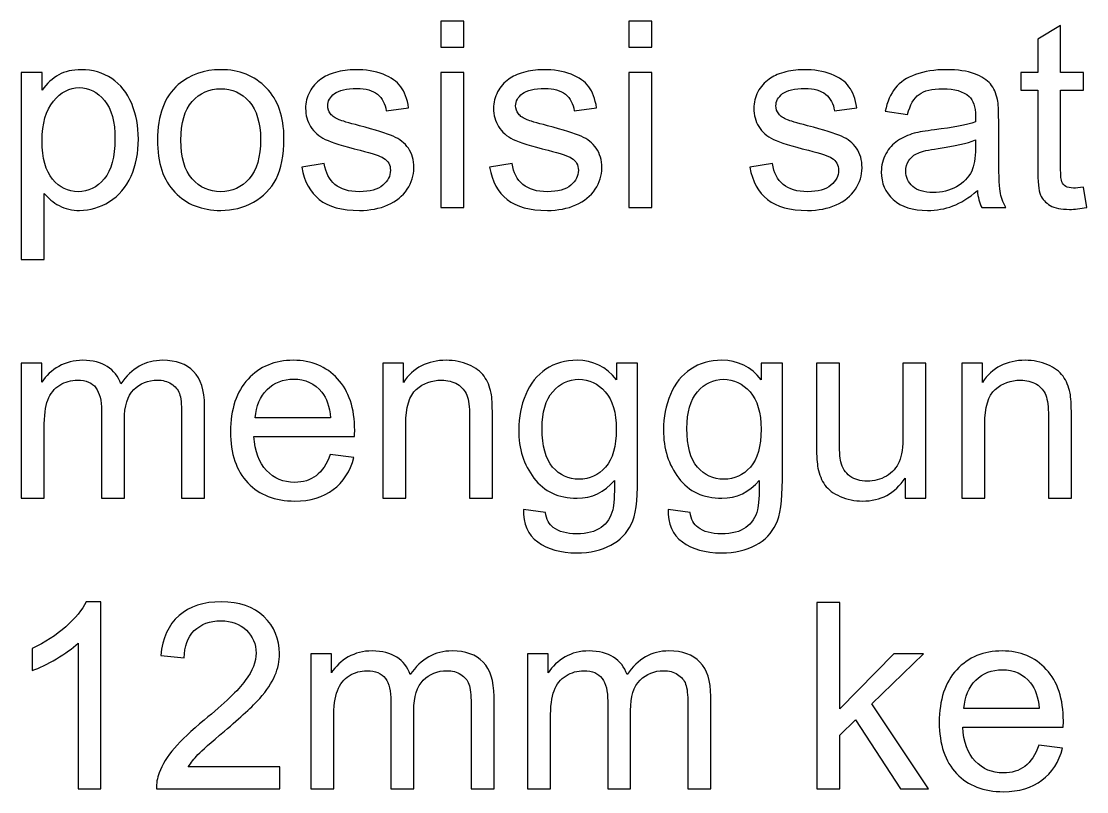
# Model space of a CAD drawing. Header units: centimetres. Extents: x -136.4 to -51.8, y -35.2 to 27.5.
# Drawn here: x -97.2 to -90.27, y 15.78 to 20.79 of the extents above; entities that cross this region are included whole.
import ezdxf

# ---------------------------------------------------------------- set-up
doc = ezdxf.new("R2010")
doc.units = ezdxf.units.CM
doc.header["$MEASUREMENT"] = 0
doc.layers.add('Layer 1', color=7, linetype='Continuous')

msp = doc.modelspace()

# ---------------------------------------------------------------- linework, layer by layer
at = {"layer": 'Layer 1', "color": 250}
for points, knots in [([(-94.47399, 20.62554), (-94.47399, 20.62554), (-94.47399, 20.79487), (-94.47399, 20.79487), (-94.47399, 20.79487), (-94.32498, 20.79487), (-94.32498, 20.79487), (-94.32498, 20.79487), (-94.32498, 20.62554), (-94.32498, 20.62554), (-94.32498, 20.62554), (-94.47399, 20.62554), (-94.47399, 20.62554)], [0, 0, 0, 0, 0.25, 0.25, 0.25, 0.5, 0.5, 0.5, 0.75, 0.75, 0.75, 1, 1, 1, 1]), ([(-93.25112, 20.62554), (-93.25112, 20.62554), (-93.25112, 20.79487), (-93.25112, 20.79487), (-93.25112, 20.79487), (-93.10211, 20.79487), (-93.10211, 20.79487), (-93.10211, 20.79487), (-93.10211, 20.62554), (-93.10211, 20.62554), (-93.10211, 20.62554), (-93.25112, 20.62554), (-93.25112, 20.62554)], [0, 0, 0, 0, 0.25, 0.25, 0.25, 0.5, 0.5, 0.5, 0.75, 0.75, 0.75, 1, 1, 1, 1]), ([(-90.29259, 19.71538), (-90.29259, 19.71538), (-90.27227, 19.58386), (-90.27227, 19.58386), (-90.31404, 19.57511), (-90.35158, 19.5706), (-90.38432, 19.5706), (-90.43822, 19.5706), (-90.47999, 19.57906), (-90.5099, 19.59628), (-90.53954, 19.61349), (-90.56042, 19.63579), (-90.57256, 19.66373), (-90.58469, 19.69167), (-90.59062, 19.75037), (-90.59062, 19.83984), (-90.59062, 19.83984), (-90.59062, 20.34614), (-90.59062, 20.34614), (-90.59062, 20.34614), (-90.70069, 20.34614), (-90.70069, 20.34614), (-90.70069, 20.34614), (-90.70069, 20.46129), (-90.70069, 20.46129), (-90.70069, 20.46129), (-90.59062, 20.46129), (-90.59062, 20.46129), (-90.59062, 20.46129), (-90.59062, 20.6786), (-90.59062, 20.6786), (-90.59062, 20.6786), (-90.44161, 20.76806), (-90.44161, 20.76806), (-90.44161, 20.76806), (-90.44161, 20.46129), (-90.44161, 20.46129), (-90.44161, 20.46129), (-90.29259, 20.46129), (-90.29259, 20.46129), (-90.29259, 20.46129), (-90.29259, 20.34614), (-90.29259, 20.34614), (-90.29259, 20.34614), (-90.44161, 20.34614), (-90.44161, 20.34614), (-90.44161, 20.34614), (-90.44161, 19.83137), (-90.44161, 19.83137), (-90.44161, 19.78875), (-90.43907, 19.76138), (-90.43371, 19.74924), (-90.42863, 19.73711), (-90.42016, 19.72751), (-90.40831, 19.72017), (-90.39645, 19.71312), (-90.37952, 19.70945), (-90.35751, 19.70945), (-90.34114, 19.70945), (-90.31941, 19.71143), (-90.29259, 19.71538)], [0, 0, 0, 0, 0.05, 0.05, 0.05, 0.1, 0.1, 0.1, 0.15, 0.15, 0.15, 0.2, 0.2, 0.2, 0.25, 0.25, 0.25, 0.3, 0.3, 0.3, 0.35, 0.35, 0.35, 0.4, 0.4, 0.4, 0.45, 0.45, 0.45, 0.5, 0.5, 0.5, 0.55, 0.55, 0.55, 0.6, 0.6, 0.6, 0.65, 0.65, 0.65, 0.7, 0.7, 0.7, 0.75, 0.75, 0.75, 0.8, 0.8, 0.8, 0.85, 0.85, 0.85, 0.9, 0.9, 0.9, 0.95, 0.95, 0.95, 1, 1, 1, 1]), ([(-97.2042, 19.24548), (-97.2042, 19.24548), (-97.2042, 20.46129), (-97.2042, 20.46129), (-97.2042, 20.46129), (-97.06873, 20.46129), (-97.06873, 20.46129), (-97.06873, 20.46129), (-97.06873, 20.34586), (-97.06873, 20.34586), (-97.03684, 20.39045), (-97.00072, 20.42404), (-96.96036, 20.44633), (-96.92029, 20.46863), (-96.87146, 20.47991), (-96.81417, 20.47991), (-96.7391, 20.47991), (-96.67306, 20.46072), (-96.61577, 20.42206), (-96.55848, 20.38368), (-96.5153, 20.32921), (-96.48595, 20.25922), (-96.45688, 20.18894), (-96.4422, 20.11218), (-96.4422, 20.02836), (-96.4422, 19.9389), (-96.45829, 19.85818), (-96.49046, 19.78621), (-96.52263, 19.71453), (-96.56948, 19.6595), (-96.63101, 19.62111), (-96.69225, 19.58301), (-96.75688, 19.56382), (-96.82461, 19.56382), (-96.87428, 19.56382), (-96.91887, 19.57427), (-96.9581, 19.59515), (-96.99761, 19.61603), (-97.02979, 19.64228), (-97.05519, 19.67417), (-97.05519, 19.67417), (-97.05519, 19.24548), (-97.05519, 19.24548), (-97.05519, 19.24548), (-97.2042, 19.24548), (-97.2042, 19.24548)], [0, 0, 0, 0, 0.0666667, 0.0666667, 0.0666667, 0.1333333, 0.1333333, 0.1333333, 0.2, 0.2, 0.2, 0.2666667, 0.2666667, 0.2666667, 0.3333333, 0.3333333, 0.3333333, 0.4, 0.4, 0.4, 0.4666667, 0.4666667, 0.4666667, 0.5333333, 0.5333333, 0.5333333, 0.6, 0.6, 0.6, 0.6666667, 0.6666667, 0.6666667, 0.7333333, 0.7333333, 0.7333333, 0.8, 0.8, 0.8, 0.8666667, 0.8666667, 0.8666667, 0.9333333, 0.9333333, 0.9333333, 1, 1, 1, 1]), ([(-96.31831, 20.02187), (-96.31831, 20.18415), (-96.27315, 20.30437), (-96.18256, 20.38255), (-96.10721, 20.44746), (-96.01492, 20.47991), (-95.90627, 20.47991), (-95.78576, 20.47991), (-95.68698, 20.4404), (-95.61022, 20.36138), (-95.53373, 20.28264), (-95.49535, 20.17342), (-95.49535, 20.03429), (-95.49535, 19.9214), (-95.51229, 19.83278), (-95.54615, 19.76815), (-95.58002, 19.70352), (-95.62941, 19.65329), (-95.69432, 19.61745), (-95.75895, 19.5816), (-95.82978, 19.56382), (-95.90627, 19.56382), (-96.02932, 19.56382), (-96.12866, 19.60305), (-96.20457, 19.68179), (-96.28049, 19.76053), (-96.31831, 19.87398), (-96.31831, 20.02187)], [0, 0, 0, 0, 0.1111111, 0.1111111, 0.1111111, 0.2222222, 0.2222222, 0.2222222, 0.3333333, 0.3333333, 0.3333333, 0.4444444, 0.4444444, 0.4444444, 0.5555556, 0.5555556, 0.5555556, 0.6666667, 0.6666667, 0.6666667, 0.7777778, 0.7777778, 0.7777778, 0.8888889, 0.8888889, 0.8888889, 1, 1, 1, 1]), ([(-95.37993, 19.84492), (-95.37993, 19.84492), (-95.23261, 19.86862), (-95.23261, 19.86862), (-95.22442, 19.80964), (-95.20128, 19.76448), (-95.16346, 19.73287), (-95.12565, 19.70155), (-95.07259, 19.68574), (-95.00485, 19.68574), (-94.93627, 19.68574), (-94.88547, 19.69957), (-94.85217, 19.72751), (-94.81915, 19.75517), (-94.8025, 19.78791), (-94.8025, 19.82544), (-94.8025, 19.85903), (-94.81746, 19.88556), (-94.84709, 19.90475), (-94.86798, 19.91801), (-94.91878, 19.93466), (-94.99949, 19.95526), (-95.10843, 19.98264), (-95.18378, 20.00635), (-95.22612, 20.02638), (-95.26817, 20.0467), (-95.30006, 20.07436), (-95.32179, 20.10992), (-95.34352, 20.1452), (-95.35453, 20.18443), (-95.35453, 20.22733), (-95.35453, 20.26656), (-95.3455, 20.30268), (-95.32772, 20.33598), (-95.30965, 20.36928), (-95.28538, 20.39694), (-95.25462, 20.41896), (-95.23148, 20.43589), (-95.19987, 20.45028), (-95.16008, 20.46213), (-95.12, 20.47399), (-95.07739, 20.47991), (-95.03167, 20.47991), (-94.9628, 20.47991), (-94.90241, 20.47004), (-94.85048, 20.45), (-94.79827, 20.43024), (-94.75989, 20.40315), (-94.73505, 20.36928), (-94.7105, 20.33514), (-94.69328, 20.2897), (-94.68397, 20.23269), (-94.68397, 20.23269), (-94.82959, 20.21237), (-94.82959, 20.21237), (-94.83609, 20.25809), (-94.85528, 20.29393), (-94.88689, 20.31961), (-94.91849, 20.3453), (-94.96309, 20.358), (-95.02094, 20.358), (-95.08896, 20.358), (-95.13778, 20.34671), (-95.16685, 20.32413), (-95.19592, 20.30155), (-95.21059, 20.27502), (-95.21059, 20.24482), (-95.21059, 20.22563), (-95.20467, 20.20814), (-95.19253, 20.19261), (-95.1804, 20.17681), (-95.16149, 20.16354), (-95.13552, 20.1531), (-95.12057, 20.14746), (-95.0771, 20.13476), (-95.00429, 20.115), (-94.8993, 20.08706), (-94.82593, 20.06392), (-94.78416, 20.04614), (-94.74239, 20.02836), (-94.70965, 20.00211), (-94.68594, 19.96825), (-94.66195, 19.9341), (-94.6501, 19.89176), (-94.6501, 19.84097), (-94.6501, 19.79158), (-94.66449, 19.74501), (-94.69356, 19.70127), (-94.72263, 19.65752), (-94.7644, 19.62365), (-94.81887, 19.59967), (-94.87362, 19.57568), (-94.93543, 19.56382), (-95.00429, 19.56382), (-95.11831, 19.56382), (-95.20551, 19.58753), (-95.26534, 19.63466), (-95.32518, 19.68207), (-95.36328, 19.75207), (-95.37993, 19.84492)], [0, 0, 0, 0, 0.030303, 0.030303, 0.030303, 0.0606061, 0.0606061, 0.0606061, 0.0909091, 0.0909091, 0.0909091, 0.1212121, 0.1212121, 0.1212121, 0.1515152, 0.1515152, 0.1515152, 0.1818182, 0.1818182, 0.1818182, 0.2121212, 0.2121212, 0.2121212, 0.2424242, 0.2424242, 0.2424242, 0.2727273, 0.2727273, 0.2727273, 0.3030303, 0.3030303, 0.3030303, 0.3333333, 0.3333333, 0.3333333, 0.3636364, 0.3636364, 0.3636364, 0.3939394, 0.3939394, 0.3939394, 0.4242424, 0.4242424, 0.4242424, 0.4545455, 0.4545455, 0.4545455, 0.4848485, 0.4848485, 0.4848485, 0.5151515, 0.5151515, 0.5151515, 0.5454545, 0.5454545, 0.5454545, 0.5757576, 0.5757576, 0.5757576, 0.6060606, 0.6060606, 0.6060606, 0.6363636, 0.6363636, 0.6363636, 0.6666667, 0.6666667, 0.6666667, 0.6969697, 0.6969697, 0.6969697, 0.7272727, 0.7272727, 0.7272727, 0.7575758, 0.7575758, 0.7575758, 0.7878788, 0.7878788, 0.7878788, 0.8181818, 0.8181818, 0.8181818, 0.8484848, 0.8484848, 0.8484848, 0.8787879, 0.8787879, 0.8787879, 0.9090909, 0.9090909, 0.9090909, 0.9393939, 0.9393939, 0.9393939, 0.969697, 0.969697, 0.969697, 1, 1, 1, 1]), ([(-94.47399, 19.58245), (-94.47399, 19.58245), (-94.47399, 20.46129), (-94.47399, 20.46129), (-94.47399, 20.46129), (-94.32498, 20.46129), (-94.32498, 20.46129), (-94.32498, 20.46129), (-94.32498, 19.58245), (-94.32498, 19.58245), (-94.32498, 19.58245), (-94.47399, 19.58245), (-94.47399, 19.58245)], [0, 0, 0, 0, 0.25, 0.25, 0.25, 0.5, 0.5, 0.5, 0.75, 0.75, 0.75, 1, 1, 1, 1]), ([(-94.15706, 19.84492), (-94.15706, 19.84492), (-94.00974, 19.86862), (-94.00974, 19.86862), (-94.00155, 19.80964), (-93.97841, 19.76448), (-93.94059, 19.73287), (-93.90278, 19.70155), (-93.84972, 19.68574), (-93.78198, 19.68574), (-93.7134, 19.68574), (-93.6626, 19.69957), (-93.6293, 19.72751), (-93.59628, 19.75517), (-93.57963, 19.78791), (-93.57963, 19.82544), (-93.57963, 19.85903), (-93.59459, 19.88556), (-93.62422, 19.90475), (-93.64511, 19.91801), (-93.69591, 19.93466), (-93.77662, 19.95526), (-93.88556, 19.98264), (-93.96091, 20.00635), (-94.00325, 20.02638), (-94.0453, 20.0467), (-94.07719, 20.07436), (-94.09892, 20.10992), (-94.12065, 20.1452), (-94.13166, 20.18443), (-94.13166, 20.22733), (-94.13166, 20.26656), (-94.12263, 20.30268), (-94.10485, 20.33598), (-94.08678, 20.36928), (-94.06251, 20.39694), (-94.03175, 20.41896), (-94.00861, 20.43589), (-93.977, 20.45028), (-93.93721, 20.46213), (-93.89713, 20.47399), (-93.85452, 20.47991), (-93.8088, 20.47991), (-93.73993, 20.47991), (-93.67954, 20.47004), (-93.62761, 20.45), (-93.5754, 20.43024), (-93.53702, 20.40315), (-93.51218, 20.36928), (-93.48763, 20.33514), (-93.47041, 20.2897), (-93.4611, 20.23269), (-93.4611, 20.23269), (-93.60672, 20.21237), (-93.60672, 20.21237), (-93.61322, 20.25809), (-93.63241, 20.29393), (-93.66402, 20.31961), (-93.69562, 20.3453), (-93.74022, 20.358), (-93.79807, 20.358), (-93.86609, 20.358), (-93.91491, 20.34671), (-93.94398, 20.32413), (-93.97305, 20.30155), (-93.98772, 20.27502), (-93.98772, 20.24482), (-93.98772, 20.22563), (-93.9818, 20.20814), (-93.96966, 20.19261), (-93.95753, 20.17681), (-93.93862, 20.16354), (-93.91265, 20.1531), (-93.8977, 20.14746), (-93.85423, 20.13476), (-93.78142, 20.115), (-93.67643, 20.08706), (-93.60306, 20.06392), (-93.56129, 20.04614), (-93.51952, 20.02836), (-93.48678, 20.00211), (-93.46307, 19.96825), (-93.43908, 19.9341), (-93.42723, 19.89176), (-93.42723, 19.84097), (-93.42723, 19.79158), (-93.44162, 19.74501), (-93.47069, 19.70127), (-93.49976, 19.65752), (-93.54153, 19.62365), (-93.596, 19.59967), (-93.65075, 19.57568), (-93.71256, 19.56382), (-93.78142, 19.56382), (-93.89544, 19.56382), (-93.98264, 19.58753), (-94.04247, 19.63466), (-94.10231, 19.68207), (-94.14041, 19.75207), (-94.15706, 19.84492)], [0, 0, 0, 0, 0.030303, 0.030303, 0.030303, 0.0606061, 0.0606061, 0.0606061, 0.0909091, 0.0909091, 0.0909091, 0.1212121, 0.1212121, 0.1212121, 0.1515152, 0.1515152, 0.1515152, 0.1818182, 0.1818182, 0.1818182, 0.2121212, 0.2121212, 0.2121212, 0.2424242, 0.2424242, 0.2424242, 0.2727273, 0.2727273, 0.2727273, 0.3030303, 0.3030303, 0.3030303, 0.3333333, 0.3333333, 0.3333333, 0.3636364, 0.3636364, 0.3636364, 0.3939394, 0.3939394, 0.3939394, 0.4242424, 0.4242424, 0.4242424, 0.4545455, 0.4545455, 0.4545455, 0.4848485, 0.4848485, 0.4848485, 0.5151515, 0.5151515, 0.5151515, 0.5454545, 0.5454545, 0.5454545, 0.5757576, 0.5757576, 0.5757576, 0.6060606, 0.6060606, 0.6060606, 0.6363636, 0.6363636, 0.6363636, 0.6666667, 0.6666667, 0.6666667, 0.6969697, 0.6969697, 0.6969697, 0.7272727, 0.7272727, 0.7272727, 0.7575758, 0.7575758, 0.7575758, 0.7878788, 0.7878788, 0.7878788, 0.8181818, 0.8181818, 0.8181818, 0.8484848, 0.8484848, 0.8484848, 0.8787879, 0.8787879, 0.8787879, 0.9090909, 0.9090909, 0.9090909, 0.9393939, 0.9393939, 0.9393939, 0.969697, 0.969697, 0.969697, 1, 1, 1, 1]), ([(-93.25112, 19.58245), (-93.25112, 19.58245), (-93.25112, 20.46129), (-93.25112, 20.46129), (-93.25112, 20.46129), (-93.10211, 20.46129), (-93.10211, 20.46129), (-93.10211, 20.46129), (-93.10211, 19.58245), (-93.10211, 19.58245), (-93.10211, 19.58245), (-93.25112, 19.58245), (-93.25112, 19.58245)], [0, 0, 0, 0, 0.25, 0.25, 0.25, 0.5, 0.5, 0.5, 0.75, 0.75, 0.75, 1, 1, 1, 1]), ([(-92.46373, 19.84492), (-92.46373, 19.84492), (-92.31641, 19.86862), (-92.31641, 19.86862), (-92.30822, 19.80964), (-92.28508, 19.76448), (-92.24726, 19.73287), (-92.20945, 19.70155), (-92.15639, 19.68574), (-92.08865, 19.68574), (-92.02007, 19.68574), (-91.96927, 19.69957), (-91.93597, 19.72751), (-91.90295, 19.75517), (-91.8863, 19.78791), (-91.8863, 19.82544), (-91.8863, 19.85903), (-91.90126, 19.88556), (-91.93089, 19.90475), (-91.95178, 19.91801), (-92.00258, 19.93466), (-92.08329, 19.95526), (-92.19223, 19.98264), (-92.26758, 20.00635), (-92.30992, 20.02638), (-92.35197, 20.0467), (-92.38386, 20.07436), (-92.40559, 20.10992), (-92.42732, 20.1452), (-92.43833, 20.18443), (-92.43833, 20.22733), (-92.43833, 20.26656), (-92.4293, 20.30268), (-92.41152, 20.33598), (-92.39345, 20.36928), (-92.36918, 20.39694), (-92.33842, 20.41896), (-92.31528, 20.43589), (-92.28367, 20.45028), (-92.24388, 20.46213), (-92.2038, 20.47399), (-92.16119, 20.47991), (-92.11547, 20.47991), (-92.0466, 20.47991), (-91.98621, 20.47004), (-91.93428, 20.45), (-91.88207, 20.43024), (-91.84369, 20.40315), (-91.81885, 20.36928), (-91.7943, 20.33514), (-91.77708, 20.2897), (-91.76777, 20.23269), (-91.76777, 20.23269), (-91.91339, 20.21237), (-91.91339, 20.21237), (-91.91989, 20.25809), (-91.93908, 20.29393), (-91.97069, 20.31961), (-92.00229, 20.3453), (-92.04689, 20.358), (-92.10474, 20.358), (-92.17276, 20.358), (-92.22158, 20.34671), (-92.25065, 20.32413), (-92.27972, 20.30155), (-92.29439, 20.27502), (-92.29439, 20.24482), (-92.29439, 20.22563), (-92.28847, 20.20814), (-92.27633, 20.19261), (-92.2642, 20.17681), (-92.24529, 20.16354), (-92.21932, 20.1531), (-92.20437, 20.14746), (-92.1609, 20.13476), (-92.08809, 20.115), (-91.9831, 20.08706), (-91.90973, 20.06392), (-91.86796, 20.04614), (-91.82619, 20.02836), (-91.79345, 20.00211), (-91.76974, 19.96825), (-91.74575, 19.9341), (-91.7339, 19.89176), (-91.7339, 19.84097), (-91.7339, 19.79158), (-91.74829, 19.74501), (-91.77736, 19.70127), (-91.80643, 19.65752), (-91.8482, 19.62365), (-91.90267, 19.59967), (-91.95742, 19.57568), (-92.01923, 19.56382), (-92.08809, 19.56382), (-92.20211, 19.56382), (-92.28931, 19.58753), (-92.34914, 19.63466), (-92.40898, 19.68207), (-92.44708, 19.75207), (-92.46373, 19.84492)], [0, 0, 0, 0, 0.030303, 0.030303, 0.030303, 0.0606061, 0.0606061, 0.0606061, 0.0909091, 0.0909091, 0.0909091, 0.1212121, 0.1212121, 0.1212121, 0.1515152, 0.1515152, 0.1515152, 0.1818182, 0.1818182, 0.1818182, 0.2121212, 0.2121212, 0.2121212, 0.2424242, 0.2424242, 0.2424242, 0.2727273, 0.2727273, 0.2727273, 0.3030303, 0.3030303, 0.3030303, 0.3333333, 0.3333333, 0.3333333, 0.3636364, 0.3636364, 0.3636364, 0.3939394, 0.3939394, 0.3939394, 0.4242424, 0.4242424, 0.4242424, 0.4545455, 0.4545455, 0.4545455, 0.4848485, 0.4848485, 0.4848485, 0.5151515, 0.5151515, 0.5151515, 0.5454545, 0.5454545, 0.5454545, 0.5757576, 0.5757576, 0.5757576, 0.6060606, 0.6060606, 0.6060606, 0.6363636, 0.6363636, 0.6363636, 0.6666667, 0.6666667, 0.6666667, 0.6969697, 0.6969697, 0.6969697, 0.7272727, 0.7272727, 0.7272727, 0.7575758, 0.7575758, 0.7575758, 0.7878788, 0.7878788, 0.7878788, 0.8181818, 0.8181818, 0.8181818, 0.8484848, 0.8484848, 0.8484848, 0.8787879, 0.8787879, 0.8787879, 0.9090909, 0.9090909, 0.9090909, 0.9393939, 0.9393939, 0.9393939, 0.969697, 0.969697, 0.969697, 1, 1, 1, 1]), ([(-90.98375, 19.69252), (-91.03907, 19.64539), (-91.09241, 19.61237), (-91.14349, 19.59289), (-91.19457, 19.57342), (-91.24932, 19.56382), (-91.30802, 19.56382), (-91.40454, 19.56382), (-91.47877, 19.58725), (-91.5307, 19.63438), (-91.58263, 19.68123), (-91.60859, 19.74134), (-91.60859, 19.81444), (-91.60859, 19.85733), (-91.59871, 19.89656), (-91.57924, 19.93212), (-91.55948, 19.96768), (-91.5338, 19.9959), (-91.50219, 20.01735), (-91.4703, 20.0388), (-91.43474, 20.05517), (-91.39495, 20.06618), (-91.3656, 20.0738), (-91.32129, 20.08114), (-91.2623, 20.08847), (-91.14208, 20.10258), (-91.05318, 20.1198), (-90.99645, 20.13956), (-90.99589, 20.15988), (-90.9956, 20.17286), (-90.9956, 20.17822), (-90.9956, 20.23862), (-91.00972, 20.28123), (-91.03794, 20.30607), (-91.07604, 20.33965), (-91.13276, 20.3563), (-91.20784, 20.3563), (-91.27811, 20.3563), (-91.33004, 20.34388), (-91.36334, 20.31933), (-91.39692, 20.29478), (-91.42148, 20.25132), (-91.43756, 20.18866), (-91.43756, 20.18866), (-91.58319, 20.20898), (-91.58319, 20.20898), (-91.56993, 20.27135), (-91.54819, 20.32187), (-91.51771, 20.36025), (-91.48723, 20.39864), (-91.44321, 20.42799), (-91.38563, 20.44887), (-91.32834, 20.46947), (-91.26146, 20.47991), (-91.18582, 20.47991), (-91.11075, 20.47991), (-91.04951, 20.47117), (-91.00238, 20.45339), (-90.95553, 20.43561), (-90.92082, 20.41359), (-90.8988, 20.38678), (-90.87679, 20.35997), (-90.86127, 20.3261), (-90.85224, 20.28518), (-90.84744, 20.25978), (-90.8449, 20.21406), (-90.8449, 20.1483), (-90.8449, 20.1483), (-90.8449, 19.95075), (-90.8449, 19.95075), (-90.8449, 19.81274), (-90.84179, 19.72554), (-90.83558, 19.68857), (-90.82966, 19.65159), (-90.81724, 19.61632), (-90.79918, 19.58245), (-90.79918, 19.58245), (-90.95496, 19.58245), (-90.95496, 19.58245), (-90.96992, 19.61378), (-90.97952, 19.65047), (-90.98375, 19.69252)], [0, 0, 0, 0, 0.037037, 0.037037, 0.037037, 0.0740741, 0.0740741, 0.0740741, 0.1111111, 0.1111111, 0.1111111, 0.1481481, 0.1481481, 0.1481481, 0.1851852, 0.1851852, 0.1851852, 0.2222222, 0.2222222, 0.2222222, 0.2592593, 0.2592593, 0.2592593, 0.2962963, 0.2962963, 0.2962963, 0.3333333, 0.3333333, 0.3333333, 0.3703704, 0.3703704, 0.3703704, 0.4074074, 0.4074074, 0.4074074, 0.4444444, 0.4444444, 0.4444444, 0.4814815, 0.4814815, 0.4814815, 0.5185185, 0.5185185, 0.5185185, 0.5555556, 0.5555556, 0.5555556, 0.5925926, 0.5925926, 0.5925926, 0.6296296, 0.6296296, 0.6296296, 0.6666667, 0.6666667, 0.6666667, 0.7037037, 0.7037037, 0.7037037, 0.7407407, 0.7407407, 0.7407407, 0.7777778, 0.7777778, 0.7777778, 0.8148148, 0.8148148, 0.8148148, 0.8518519, 0.8518519, 0.8518519, 0.8888889, 0.8888889, 0.8888889, 0.9259259, 0.9259259, 0.9259259, 0.962963, 0.962963, 0.962963, 1, 1, 1, 1]), ([(-97.06873, 20.01651), (-97.06873, 19.9039), (-97.04587, 19.82065), (-97.00044, 19.76674), (-96.95472, 19.71284), (-96.8994, 19.68574), (-96.83449, 19.68574), (-96.76845, 19.68574), (-96.71201, 19.71368), (-96.66516, 19.76956), (-96.61803, 19.82544), (-96.5946, 19.9118), (-96.5946, 20.02892), (-96.5946, 20.14068), (-96.61746, 20.22422), (-96.66346, 20.27982), (-96.70947, 20.33542), (-96.76422, 20.36308), (-96.828, 20.36308), (-96.89122, 20.36308), (-96.9471, 20.33344), (-96.99564, 20.27446), (-97.04446, 20.21519), (-97.06873, 20.1294), (-97.06873, 20.01651)], [0, 0, 0, 0, 0.125, 0.125, 0.125, 0.25, 0.25, 0.25, 0.375, 0.375, 0.375, 0.5, 0.5, 0.5, 0.625, 0.625, 0.625, 0.75, 0.75, 0.75, 0.875, 0.875, 0.875, 1, 1, 1, 1]), ([(-96.16591, 20.02159), (-96.16591, 19.90926), (-96.14136, 19.82516), (-96.09225, 19.76956), (-96.04286, 19.71368), (-95.98106, 19.68574), (-95.90627, 19.68574), (-95.83232, 19.68574), (-95.7708, 19.71368), (-95.72141, 19.76985), (-95.6723, 19.82601), (-95.64775, 19.91152), (-95.64775, 20.02638), (-95.64775, 20.13476), (-95.67259, 20.21688), (-95.72198, 20.27248), (-95.77136, 20.32836), (-95.83289, 20.3563), (-95.90627, 20.3563), (-95.98106, 20.3563), (-96.04286, 20.32864), (-96.09225, 20.27305), (-96.14136, 20.21745), (-96.16591, 20.13363), (-96.16591, 20.02159)], [0, 0, 0, 0, 0.125, 0.125, 0.125, 0.25, 0.25, 0.25, 0.375, 0.375, 0.375, 0.5, 0.5, 0.5, 0.625, 0.625, 0.625, 0.75, 0.75, 0.75, 0.875, 0.875, 0.875, 1, 1, 1, 1]), ([(-90.9956, 20.02272), (-91.04979, 20.0007), (-91.13107, 19.98208), (-91.23944, 19.96684), (-91.30097, 19.95809), (-91.34443, 19.94821), (-91.36983, 19.9372), (-91.39523, 19.9262), (-91.4147, 19.91011), (-91.42853, 19.88922), (-91.44236, 19.86806), (-91.44942, 19.84463), (-91.44942, 19.81867), (-91.44942, 19.77944), (-91.43446, 19.74642), (-91.40426, 19.72017), (-91.37406, 19.69393), (-91.33004, 19.68066), (-91.27218, 19.68066), (-91.21489, 19.68066), (-91.16381, 19.69308), (-91.11894, 19.7182), (-91.07434, 19.74303), (-91.04132, 19.77718), (-91.02044, 19.82036), (-91.00435, 19.85395), (-90.99645, 19.90334), (-90.99645, 19.96853), (-90.99645, 19.96853), (-90.9956, 20.02272), (-90.9956, 20.02272)], [0, 0, 0, 0, 0.1, 0.1, 0.1, 0.2, 0.2, 0.2, 0.3, 0.3, 0.3, 0.4, 0.4, 0.4, 0.5, 0.5, 0.5, 0.6, 0.6, 0.6, 0.7, 0.7, 0.7, 0.8, 0.8, 0.8, 0.9, 0.9, 0.9, 1, 1, 1, 1]), ([(-97.2042, 17.69072), (-97.2042, 17.69072), (-97.2042, 18.56956), (-97.2042, 18.56956), (-97.2042, 18.56956), (-97.07043, 18.56956), (-97.07043, 18.56956), (-97.07043, 18.56956), (-97.07043, 18.44538), (-97.07043, 18.44538), (-97.04305, 18.48828), (-97.00636, 18.52299), (-96.96064, 18.54896), (-96.91492, 18.5752), (-96.86299, 18.58818), (-96.80457, 18.58818), (-96.73966, 18.58818), (-96.68632, 18.57464), (-96.64484, 18.54783), (-96.60335, 18.52073), (-96.574, 18.4832), (-96.55707, 18.43466), (-96.48707, 18.5371), (-96.39648, 18.58818), (-96.28472, 18.58818), (-96.19723, 18.58818), (-96.12978, 18.5642), (-96.08293, 18.51594), (-96.0358, 18.46768), (-96.0121, 18.39345), (-96.0121, 18.29326), (-96.0121, 18.29326), (-96.0121, 17.69072), (-96.0121, 17.69072), (-96.0121, 17.69072), (-96.16111, 17.69072), (-96.16111, 17.69072), (-96.16111, 17.69072), (-96.16111, 18.24387), (-96.16111, 18.24387), (-96.16111, 18.30314), (-96.16619, 18.34604), (-96.17578, 18.37229), (-96.18538, 18.39853), (-96.20288, 18.41942), (-96.22856, 18.4355), (-96.25396, 18.45159), (-96.28388, 18.45949), (-96.31802, 18.45949), (-96.38011, 18.45949), (-96.43148, 18.43889), (-96.4724, 18.39797), (-96.51332, 18.35676), (-96.53364, 18.29101), (-96.53364, 18.20069), (-96.53364, 18.20069), (-96.53364, 17.69072), (-96.53364, 17.69072), (-96.53364, 17.69072), (-96.68265, 17.69072), (-96.68265, 17.69072), (-96.68265, 17.69072), (-96.68265, 18.26109), (-96.68265, 18.26109), (-96.68265, 18.32713), (-96.69479, 18.3768), (-96.71906, 18.40982), (-96.74333, 18.44284), (-96.78313, 18.45949), (-96.83816, 18.45949), (-96.87993, 18.45949), (-96.91859, 18.44849), (-96.95415, 18.42647), (-96.98971, 18.40446), (-97.01539, 18.37229), (-97.03148, 18.32967), (-97.04728, 18.28734), (-97.05519, 18.22609), (-97.05519, 18.14623), (-97.05519, 18.14623), (-97.05519, 17.69072), (-97.05519, 17.69072), (-97.05519, 17.69072), (-97.2042, 17.69072), (-97.2042, 17.69072)], [0, 0, 0, 0, 0.0357143, 0.0357143, 0.0357143, 0.0714286, 0.0714286, 0.0714286, 0.1071429, 0.1071429, 0.1071429, 0.1428571, 0.1428571, 0.1428571, 0.1785714, 0.1785714, 0.1785714, 0.2142857, 0.2142857, 0.2142857, 0.25, 0.25, 0.25, 0.2857143, 0.2857143, 0.2857143, 0.3214286, 0.3214286, 0.3214286, 0.3571429, 0.3571429, 0.3571429, 0.3928571, 0.3928571, 0.3928571, 0.4285714, 0.4285714, 0.4285714, 0.4642857, 0.4642857, 0.4642857, 0.5, 0.5, 0.5, 0.5357143, 0.5357143, 0.5357143, 0.5714286, 0.5714286, 0.5714286, 0.6071429, 0.6071429, 0.6071429, 0.6428571, 0.6428571, 0.6428571, 0.6785714, 0.6785714, 0.6785714, 0.7142857, 0.7142857, 0.7142857, 0.75, 0.75, 0.75, 0.7857143, 0.7857143, 0.7857143, 0.8214286, 0.8214286, 0.8214286, 0.8571429, 0.8571429, 0.8571429, 0.8928571, 0.8928571, 0.8928571, 0.9285714, 0.9285714, 0.9285714, 0.9642857, 0.9642857, 0.9642857, 1, 1, 1, 1]), ([(-95.19422, 17.9752), (-95.19422, 17.9752), (-95.04013, 17.95488), (-95.04013, 17.95488), (-95.06412, 17.86542), (-95.10899, 17.79571), (-95.17447, 17.74632), (-95.23994, 17.69693), (-95.32348, 17.67209), (-95.42536, 17.67209), (-95.55349, 17.67209), (-95.65509, 17.7116), (-95.73016, 17.79063), (-95.80523, 17.86937), (-95.84277, 17.98028), (-95.84277, 18.1228), (-95.84277, 18.27012), (-95.80495, 18.3847), (-95.72903, 18.46598), (-95.65311, 18.54755), (-95.55462, 18.58818), (-95.43355, 18.58818), (-95.31642, 18.58818), (-95.22075, 18.54839), (-95.14653, 18.46852), (-95.0723, 18.38865), (-95.03505, 18.27633), (-95.03505, 18.13155), (-95.03505, 18.1228), (-95.03533, 18.10954), (-95.0359, 18.09204), (-95.0359, 18.09204), (-95.69037, 18.09204), (-95.69037, 18.09204), (-95.68472, 17.9958), (-95.65763, 17.92186), (-95.60852, 17.87078), (-95.5597, 17.8197), (-95.49846, 17.79401), (-95.42536, 17.79401), (-95.37089, 17.79401), (-95.32433, 17.80841), (-95.28594, 17.83719), (-95.24728, 17.86598), (-95.2168, 17.91198), (-95.19422, 17.9752)], [0, 0, 0, 0, 0.0666667, 0.0666667, 0.0666667, 0.1333333, 0.1333333, 0.1333333, 0.2, 0.2, 0.2, 0.2666667, 0.2666667, 0.2666667, 0.3333333, 0.3333333, 0.3333333, 0.4, 0.4, 0.4, 0.4666667, 0.4666667, 0.4666667, 0.5333333, 0.5333333, 0.5333333, 0.6, 0.6, 0.6, 0.6666667, 0.6666667, 0.6666667, 0.7333333, 0.7333333, 0.7333333, 0.8, 0.8, 0.8, 0.8666667, 0.8666667, 0.8666667, 0.9333333, 0.9333333, 0.9333333, 1, 1, 1, 1]), ([(-94.85189, 17.69072), (-94.85189, 17.69072), (-94.85189, 18.56956), (-94.85189, 18.56956), (-94.85189, 18.56956), (-94.71812, 18.56956), (-94.71812, 18.56956), (-94.71812, 18.56956), (-94.71812, 18.44482), (-94.71812, 18.44482), (-94.65377, 18.54049), (-94.56064, 18.58818), (-94.439, 18.58818), (-94.38594, 18.58818), (-94.3374, 18.57859), (-94.29309, 18.55968), (-94.24878, 18.54077), (-94.21548, 18.51565), (-94.19347, 18.48489), (-94.17145, 18.45413), (-94.15593, 18.41744), (-94.14718, 18.37511), (-94.14182, 18.34745), (-94.139, 18.29919), (-94.139, 18.23033), (-94.139, 18.23033), (-94.139, 17.69072), (-94.139, 17.69072), (-94.139, 17.69072), (-94.28801, 17.69072), (-94.28801, 17.69072), (-94.28801, 17.69072), (-94.28801, 18.22468), (-94.28801, 18.22468), (-94.28801, 18.28536), (-94.29366, 18.3308), (-94.30523, 18.36071), (-94.3168, 18.39063), (-94.3374, 18.41462), (-94.36675, 18.43268), (-94.3961, 18.45046), (-94.43082, 18.45949), (-94.47033, 18.45949), (-94.53354, 18.45949), (-94.58801, 18.43945), (-94.63402, 18.3991), (-94.68002, 18.35902), (-94.70288, 18.28254), (-94.70288, 18.17021), (-94.70288, 18.17021), (-94.70288, 17.69072), (-94.70288, 17.69072), (-94.70288, 17.69072), (-94.85189, 17.69072), (-94.85189, 17.69072)], [0, 0, 0, 0, 0.0555556, 0.0555556, 0.0555556, 0.1111111, 0.1111111, 0.1111111, 0.1666667, 0.1666667, 0.1666667, 0.2222222, 0.2222222, 0.2222222, 0.2777778, 0.2777778, 0.2777778, 0.3333333, 0.3333333, 0.3333333, 0.3888889, 0.3888889, 0.3888889, 0.4444444, 0.4444444, 0.4444444, 0.5, 0.5, 0.5, 0.5555556, 0.5555556, 0.5555556, 0.6111111, 0.6111111, 0.6111111, 0.6666667, 0.6666667, 0.6666667, 0.7222222, 0.7222222, 0.7222222, 0.7777778, 0.7777778, 0.7777778, 0.8333333, 0.8333333, 0.8333333, 0.8888889, 0.8888889, 0.8888889, 0.9444444, 0.9444444, 0.9444444, 1, 1, 1, 1]), ([(-93.9375, 17.61791), (-93.9375, 17.61791), (-93.79356, 17.59759), (-93.79356, 17.59759), (-93.78764, 17.553), (-93.7707, 17.52054), (-93.74304, 17.49994), (-93.70607, 17.47256), (-93.65556, 17.45873), (-93.59149, 17.45873), (-93.52263, 17.45873), (-93.46929, 17.47256), (-93.43175, 17.49994), (-93.39422, 17.52731), (-93.36882, 17.56598), (-93.35555, 17.61537), (-93.34793, 17.64556), (-93.34427, 17.70906), (-93.34483, 17.80587), (-93.41002, 17.7291), (-93.49102, 17.69072), (-93.58811, 17.69072), (-93.7089, 17.69072), (-93.80259, 17.73418), (-93.86863, 17.82139), (-93.93496, 17.90831), (-93.96798, 18.01273), (-93.96798, 18.13437), (-93.96798, 18.21819), (-93.95274, 18.29552), (-93.92254, 18.36636), (-93.89234, 18.4372), (-93.84831, 18.49167), (-93.79074, 18.53033), (-93.73317, 18.56899), (-93.66543, 18.58818), (-93.58754, 18.58818), (-93.48397, 18.58818), (-93.39845, 18.54585), (-93.33128, 18.46119), (-93.33128, 18.46119), (-93.33128, 18.56956), (-93.33128, 18.56956), (-93.33128, 18.56956), (-93.19412, 18.56956), (-93.19412, 18.56956), (-93.19412, 18.56956), (-93.19412, 17.81066), (-93.19412, 17.81066), (-93.19412, 17.67379), (-93.20795, 17.57698), (-93.23589, 17.51998), (-93.26355, 17.46297), (-93.30786, 17.41781), (-93.36797, 17.38479), (-93.42837, 17.35177), (-93.50259, 17.33512), (-93.59065, 17.33512), (-93.69535, 17.33512), (-93.77973, 17.35855), (-93.84408, 17.40568), (-93.90871, 17.45252), (-93.93975, 17.52336), (-93.9375, 17.61791)], [0, 0, 0, 0, 0.047619, 0.047619, 0.047619, 0.0952381, 0.0952381, 0.0952381, 0.1428571, 0.1428571, 0.1428571, 0.1904762, 0.1904762, 0.1904762, 0.2380952, 0.2380952, 0.2380952, 0.2857143, 0.2857143, 0.2857143, 0.3333333, 0.3333333, 0.3333333, 0.3809524, 0.3809524, 0.3809524, 0.4285714, 0.4285714, 0.4285714, 0.4761905, 0.4761905, 0.4761905, 0.5238095, 0.5238095, 0.5238095, 0.5714286, 0.5714286, 0.5714286, 0.6190476, 0.6190476, 0.6190476, 0.6666667, 0.6666667, 0.6666667, 0.7142857, 0.7142857, 0.7142857, 0.7619048, 0.7619048, 0.7619048, 0.8095238, 0.8095238, 0.8095238, 0.8571429, 0.8571429, 0.8571429, 0.9047619, 0.9047619, 0.9047619, 0.952381, 0.952381, 0.952381, 1, 1, 1, 1]), ([(-92.99573, 17.61791), (-92.99573, 17.61791), (-92.85179, 17.59759), (-92.85179, 17.59759), (-92.84587, 17.553), (-92.82893, 17.52054), (-92.80127, 17.49994), (-92.7643, 17.47256), (-92.71379, 17.45873), (-92.64972, 17.45873), (-92.58086, 17.45873), (-92.52752, 17.47256), (-92.48998, 17.49994), (-92.45245, 17.52731), (-92.42705, 17.56598), (-92.41378, 17.61537), (-92.40616, 17.64556), (-92.4025, 17.70906), (-92.40306, 17.80587), (-92.46825, 17.7291), (-92.54925, 17.69072), (-92.64634, 17.69072), (-92.76713, 17.69072), (-92.86082, 17.73418), (-92.92686, 17.82139), (-92.99319, 17.90831), (-93.02621, 18.01273), (-93.02621, 18.13437), (-93.02621, 18.21819), (-93.01097, 18.29552), (-92.98077, 18.36636), (-92.95057, 18.4372), (-92.90654, 18.49167), (-92.84897, 18.53033), (-92.7914, 18.56899), (-92.72366, 18.58818), (-92.64577, 18.58818), (-92.5422, 18.58818), (-92.45668, 18.54585), (-92.38951, 18.46119), (-92.38951, 18.46119), (-92.38951, 18.56956), (-92.38951, 18.56956), (-92.38951, 18.56956), (-92.25235, 18.56956), (-92.25235, 18.56956), (-92.25235, 18.56956), (-92.25235, 17.81066), (-92.25235, 17.81066), (-92.25235, 17.67379), (-92.26618, 17.57698), (-92.29412, 17.51998), (-92.32178, 17.46297), (-92.36609, 17.41781), (-92.4262, 17.38479), (-92.4866, 17.35177), (-92.56082, 17.33512), (-92.64888, 17.33512), (-92.75358, 17.33512), (-92.83796, 17.35855), (-92.90231, 17.40568), (-92.96694, 17.45252), (-92.99798, 17.52336), (-92.99573, 17.61791)], [0, 0, 0, 0, 0.047619, 0.047619, 0.047619, 0.0952381, 0.0952381, 0.0952381, 0.1428571, 0.1428571, 0.1428571, 0.1904762, 0.1904762, 0.1904762, 0.2380952, 0.2380952, 0.2380952, 0.2857143, 0.2857143, 0.2857143, 0.3333333, 0.3333333, 0.3333333, 0.3809524, 0.3809524, 0.3809524, 0.4285714, 0.4285714, 0.4285714, 0.4761905, 0.4761905, 0.4761905, 0.5238095, 0.5238095, 0.5238095, 0.5714286, 0.5714286, 0.5714286, 0.6190476, 0.6190476, 0.6190476, 0.6666667, 0.6666667, 0.6666667, 0.7142857, 0.7142857, 0.7142857, 0.7619048, 0.7619048, 0.7619048, 0.8095238, 0.8095238, 0.8095238, 0.8571429, 0.8571429, 0.8571429, 0.9047619, 0.9047619, 0.9047619, 0.952381, 0.952381, 0.952381, 1, 1, 1, 1]), ([(-91.08481, 17.69072), (-91.08481, 17.69072), (-91.08481, 18.56956), (-91.08481, 18.56956), (-91.08481, 18.56956), (-90.95104, 18.56956), (-90.95104, 18.56956), (-90.95104, 18.56956), (-90.95104, 18.44482), (-90.95104, 18.44482), (-90.88669, 18.54049), (-90.79356, 18.58818), (-90.67192, 18.58818), (-90.61886, 18.58818), (-90.57032, 18.57859), (-90.52601, 18.55968), (-90.4817, 18.54077), (-90.4484, 18.51565), (-90.42639, 18.48489), (-90.40437, 18.45413), (-90.38885, 18.41744), (-90.3801, 18.37511), (-90.37474, 18.34745), (-90.37192, 18.29919), (-90.37192, 18.23033), (-90.37192, 18.23033), (-90.37192, 17.69072), (-90.37192, 17.69072), (-90.37192, 17.69072), (-90.52093, 17.69072), (-90.52093, 17.69072), (-90.52093, 17.69072), (-90.52093, 18.22468), (-90.52093, 18.22468), (-90.52093, 18.28536), (-90.52658, 18.3308), (-90.53815, 18.36071), (-90.54972, 18.39063), (-90.57032, 18.41462), (-90.59967, 18.43268), (-90.62902, 18.45046), (-90.66374, 18.45949), (-90.70325, 18.45949), (-90.76646, 18.45949), (-90.82093, 18.43945), (-90.86694, 18.3991), (-90.91294, 18.35902), (-90.9358, 18.28254), (-90.9358, 18.17021), (-90.9358, 18.17021), (-90.9358, 17.69072), (-90.9358, 17.69072), (-90.9358, 17.69072), (-91.08481, 17.69072), (-91.08481, 17.69072)], [0, 0, 0, 0, 0.0555556, 0.0555556, 0.0555556, 0.1111111, 0.1111111, 0.1111111, 0.1666667, 0.1666667, 0.1666667, 0.2222222, 0.2222222, 0.2222222, 0.2777778, 0.2777778, 0.2777778, 0.3333333, 0.3333333, 0.3333333, 0.3888889, 0.3888889, 0.3888889, 0.4444444, 0.4444444, 0.4444444, 0.5, 0.5, 0.5, 0.5555556, 0.5555556, 0.5555556, 0.6111111, 0.6111111, 0.6111111, 0.6666667, 0.6666667, 0.6666667, 0.7222222, 0.7222222, 0.7222222, 0.7777778, 0.7777778, 0.7777778, 0.8333333, 0.8333333, 0.8333333, 0.8888889, 0.8888889, 0.8888889, 0.9444444, 0.9444444, 0.9444444, 1, 1, 1, 1]), ([(-91.45254, 17.69072), (-91.45254, 17.69072), (-91.45254, 17.82139), (-91.45254, 17.82139), (-91.52084, 17.72176), (-91.61341, 17.67209), (-91.73053, 17.67209), (-91.78218, 17.67209), (-91.83044, 17.68197), (-91.87531, 17.70173), (-91.92018, 17.72176), (-91.95348, 17.7466), (-91.97522, 17.77652), (-91.99695, 17.80671), (-92.01219, 17.8434), (-92.02094, 17.88686), (-92.02686, 17.91622), (-92.02997, 17.9625), (-92.02997, 18.02572), (-92.02997, 18.02572), (-92.02997, 18.56956), (-92.02997, 18.56956), (-92.02997, 18.56956), (-91.88095, 18.56956), (-91.88095, 18.56956), (-91.88095, 18.56956), (-91.88095, 18.08329), (-91.88095, 18.08329), (-91.88095, 18.00568), (-91.87785, 17.95319), (-91.87192, 17.92638), (-91.86261, 17.88715), (-91.84285, 17.85667), (-91.81237, 17.83437), (-91.78218, 17.81208), (-91.74492, 17.80079), (-91.70033, 17.80079), (-91.65574, 17.80079), (-91.61397, 17.81208), (-91.57503, 17.83494), (-91.53608, 17.8578), (-91.50842, 17.88912), (-91.49205, 17.92835), (-91.47597, 17.96758), (-91.46778, 18.02487), (-91.46778, 18.09966), (-91.46778, 18.09966), (-91.46778, 18.56956), (-91.46778, 18.56956), (-91.46778, 18.56956), (-91.31877, 18.56956), (-91.31877, 18.56956), (-91.31877, 18.56956), (-91.31877, 17.69072), (-91.31877, 17.69072), (-91.31877, 17.69072), (-91.45254, 17.69072), (-91.45254, 17.69072)], [0, 0, 0, 0, 0.0526316, 0.0526316, 0.0526316, 0.1052632, 0.1052632, 0.1052632, 0.1578947, 0.1578947, 0.1578947, 0.2105263, 0.2105263, 0.2105263, 0.2631579, 0.2631579, 0.2631579, 0.3157895, 0.3157895, 0.3157895, 0.3684211, 0.3684211, 0.3684211, 0.4210526, 0.4210526, 0.4210526, 0.4736842, 0.4736842, 0.4736842, 0.5263158, 0.5263158, 0.5263158, 0.5789474, 0.5789474, 0.5789474, 0.6315789, 0.6315789, 0.6315789, 0.6842105, 0.6842105, 0.6842105, 0.7368421, 0.7368421, 0.7368421, 0.7894737, 0.7894737, 0.7894737, 0.8421053, 0.8421053, 0.8421053, 0.8947368, 0.8947368, 0.8947368, 0.9473684, 0.9473684, 0.9473684, 1, 1, 1, 1]), ([(-95.6819, 18.21396), (-95.6819, 18.21396), (-95.19253, 18.21396), (-95.19253, 18.21396), (-95.19902, 18.2879), (-95.21793, 18.34322), (-95.24869, 18.38019), (-95.29582, 18.43748), (-95.35735, 18.46627), (-95.4327, 18.46627), (-95.501, 18.46627), (-95.55829, 18.44341), (-95.60485, 18.39769), (-95.65114, 18.35197), (-95.67682, 18.29072), (-95.6819, 18.21396)], [0, 0, 0, 0, 0.2, 0.2, 0.2, 0.4, 0.4, 0.4, 0.6, 0.6, 0.6, 0.8, 0.8, 0.8, 1, 1, 1, 1]), ([(-93.81558, 18.1451), (-93.81558, 18.03023), (-93.79272, 17.94641), (-93.747, 17.89364), (-93.70099, 17.84086), (-93.6437, 17.81433), (-93.57484, 17.81433), (-93.50626, 17.81433), (-93.44897, 17.84058), (-93.4024, 17.89307), (-93.35612, 17.94557), (-93.33298, 18.02797), (-93.33298, 18.1403), (-93.33298, 18.24754), (-93.35697, 18.32854), (-93.40466, 18.38301), (-93.45236, 18.43748), (-93.50993, 18.46457), (-93.5771, 18.46457), (-93.64342, 18.46457), (-93.69958, 18.43776), (-93.74615, 18.38414), (-93.79243, 18.33052), (-93.81558, 18.25093), (-93.81558, 18.1451)], [0, 0, 0, 0, 0.125, 0.125, 0.125, 0.25, 0.25, 0.25, 0.375, 0.375, 0.375, 0.5, 0.5, 0.5, 0.625, 0.625, 0.625, 0.75, 0.75, 0.75, 0.875, 0.875, 0.875, 1, 1, 1, 1]), ([(-92.87381, 18.1451), (-92.87381, 18.03023), (-92.85095, 17.94641), (-92.80523, 17.89364), (-92.75922, 17.84086), (-92.70193, 17.81433), (-92.63307, 17.81433), (-92.56449, 17.81433), (-92.5072, 17.84058), (-92.46063, 17.89307), (-92.41435, 17.94557), (-92.39121, 18.02797), (-92.39121, 18.1403), (-92.39121, 18.24754), (-92.4152, 18.32854), (-92.46289, 18.38301), (-92.51059, 18.43748), (-92.56816, 18.46457), (-92.63533, 18.46457), (-92.70165, 18.46457), (-92.75781, 18.43776), (-92.80438, 18.38414), (-92.85066, 18.33052), (-92.87381, 18.25093), (-92.87381, 18.1451)], [0, 0, 0, 0, 0.125, 0.125, 0.125, 0.25, 0.25, 0.25, 0.375, 0.375, 0.375, 0.5, 0.5, 0.5, 0.625, 0.625, 0.625, 0.75, 0.75, 0.75, 0.875, 0.875, 0.875, 1, 1, 1, 1]), ([(-96.68604, 15.79899), (-96.68604, 15.79899), (-96.83505, 15.79899), (-96.83505, 15.79899), (-96.83505, 15.79899), (-96.83505, 16.74782), (-96.83505, 16.74782), (-96.8709, 16.71339), (-96.91803, 16.67924), (-96.97617, 16.64509), (-97.0343, 16.61094), (-97.0868, 16.58526), (-97.13308, 16.56833), (-97.13308, 16.56833), (-97.13308, 16.71226), (-97.13308, 16.71226), (-97.04982, 16.75121), (-96.97701, 16.79862), (-96.91464, 16.8545), (-96.85227, 16.9101), (-96.80796, 16.964), (-96.782, 17.01649), (-96.782, 17.01649), (-96.68604, 17.01649), (-96.68604, 17.01649), (-96.68604, 17.01649), (-96.68604, 15.79899), (-96.68604, 15.79899)], [0, 0, 0, 0, 0.1111111, 0.1111111, 0.1111111, 0.2222222, 0.2222222, 0.2222222, 0.3333333, 0.3333333, 0.3333333, 0.4444444, 0.4444444, 0.4444444, 0.5555556, 0.5555556, 0.5555556, 0.6666667, 0.6666667, 0.6666667, 0.7777778, 0.7777778, 0.7777778, 0.8888889, 0.8888889, 0.8888889, 1, 1, 1, 1]), ([(-95.52244, 15.94123), (-95.52244, 15.94123), (-95.52244, 15.79899), (-95.52244, 15.79899), (-95.52244, 15.79899), (-96.32508, 15.79899), (-96.32508, 15.79899), (-96.32621, 15.83483), (-96.32029, 15.86926), (-96.30759, 15.90257), (-96.28698, 15.95703), (-96.25396, 16.01094), (-96.20853, 16.06371), (-96.16309, 16.11649), (-96.09818, 16.17745), (-96.01379, 16.24659), (-95.88256, 16.35468), (-95.79338, 16.4402), (-95.74681, 16.50342), (-95.69996, 16.56663), (-95.67654, 16.62646), (-95.67654, 16.68291), (-95.67654, 16.74189), (-95.6977, 16.79156), (-95.74004, 16.8322), (-95.78237, 16.87256), (-95.83769, 16.89288), (-95.9057, 16.89288), (-95.97767, 16.89288), (-96.03524, 16.87143), (-96.07842, 16.82853), (-96.1216, 16.78592), (-96.14333, 16.72665), (-96.1439, 16.65074), (-96.1439, 16.65074), (-96.2963, 16.66597), (-96.2963, 16.66597), (-96.28585, 16.77999), (-96.24634, 16.86692), (-96.17805, 16.92675), (-96.10947, 16.98658), (-96.01774, 17.01649), (-95.90232, 17.01649), (-95.78604, 17.01649), (-95.69375, 16.98432), (-95.62602, 16.91969), (-95.558, 16.85506), (-95.52414, 16.77491), (-95.52414, 16.67952), (-95.52414, 16.63098), (-95.53402, 16.58328), (-95.55405, 16.53644), (-95.57381, 16.4893), (-95.60683, 16.43992), (-95.65283, 16.38799), (-95.69912, 16.33634), (-95.7756, 16.26494), (-95.88228, 16.17463), (-95.97174, 16.09956), (-96.02932, 16.04876), (-96.05472, 16.02195), (-96.08012, 15.99513), (-96.101, 15.96832), (-96.11765, 15.94123), (-96.11765, 15.94123), (-95.52244, 15.94123), (-95.52244, 15.94123)], [0, 0, 0, 0, 0.0454545, 0.0454545, 0.0454545, 0.0909091, 0.0909091, 0.0909091, 0.1363636, 0.1363636, 0.1363636, 0.1818182, 0.1818182, 0.1818182, 0.2272727, 0.2272727, 0.2272727, 0.2727273, 0.2727273, 0.2727273, 0.3181818, 0.3181818, 0.3181818, 0.3636364, 0.3636364, 0.3636364, 0.4090909, 0.4090909, 0.4090909, 0.4545455, 0.4545455, 0.4545455, 0.5, 0.5, 0.5, 0.5454545, 0.5454545, 0.5454545, 0.5909091, 0.5909091, 0.5909091, 0.6363636, 0.6363636, 0.6363636, 0.6818182, 0.6818182, 0.6818182, 0.7272727, 0.7272727, 0.7272727, 0.7727273, 0.7727273, 0.7727273, 0.8181818, 0.8181818, 0.8181818, 0.8636364, 0.8636364, 0.8636364, 0.9090909, 0.9090909, 0.9090909, 0.9545455, 0.9545455, 0.9545455, 1, 1, 1, 1]), ([(-92.02856, 15.79899), (-92.02856, 15.79899), (-92.02856, 17.01141), (-92.02856, 17.01141), (-92.02856, 17.01141), (-91.87954, 17.01141), (-91.87954, 17.01141), (-91.87954, 17.01141), (-91.87954, 16.32082), (-91.87954, 16.32082), (-91.87954, 16.32082), (-91.52733, 16.67783), (-91.52733, 16.67783), (-91.52733, 16.67783), (-91.33485, 16.67783), (-91.33485, 16.67783), (-91.33485, 16.67783), (-91.67013, 16.3513), (-91.67013, 16.3513), (-91.67013, 16.3513), (-91.30099, 15.79899), (-91.30099, 15.79899), (-91.30099, 15.79899), (-91.48443, 15.79899), (-91.48443, 15.79899), (-91.48443, 15.79899), (-91.77625, 16.248), (-91.77625, 16.248), (-91.77625, 16.248), (-91.87954, 16.14753), (-91.87954, 16.14753), (-91.87954, 16.14753), (-91.87954, 15.79899), (-91.87954, 15.79899), (-91.87954, 15.79899), (-92.02856, 15.79899), (-92.02856, 15.79899)], [0, 0, 0, 0, 0.0833333, 0.0833333, 0.0833333, 0.1666667, 0.1666667, 0.1666667, 0.25, 0.25, 0.25, 0.3333333, 0.3333333, 0.3333333, 0.4166667, 0.4166667, 0.4166667, 0.5, 0.5, 0.5, 0.5833333, 0.5833333, 0.5833333, 0.6666667, 0.6666667, 0.6666667, 0.75, 0.75, 0.75, 0.8333333, 0.8333333, 0.8333333, 0.9166667, 0.9166667, 0.9166667, 1, 1, 1, 1]), ([(-95.32066, 15.79899), (-95.32066, 15.79899), (-95.32066, 16.67783), (-95.32066, 16.67783), (-95.32066, 16.67783), (-95.18689, 16.67783), (-95.18689, 16.67783), (-95.18689, 16.67783), (-95.18689, 16.55365), (-95.18689, 16.55365), (-95.15951, 16.59655), (-95.12282, 16.63126), (-95.0771, 16.65723), (-95.03138, 16.68347), (-94.97945, 16.69645), (-94.92103, 16.69645), (-94.85612, 16.69645), (-94.80278, 16.68291), (-94.7613, 16.6561), (-94.71981, 16.629), (-94.69046, 16.59147), (-94.67353, 16.54293), (-94.60353, 16.64537), (-94.51294, 16.69645), (-94.40118, 16.69645), (-94.31369, 16.69645), (-94.24624, 16.67247), (-94.19939, 16.62421), (-94.15226, 16.57595), (-94.12856, 16.50172), (-94.12856, 16.40153), (-94.12856, 16.40153), (-94.12856, 15.79899), (-94.12856, 15.79899), (-94.12856, 15.79899), (-94.27757, 15.79899), (-94.27757, 15.79899), (-94.27757, 15.79899), (-94.27757, 16.35214), (-94.27757, 16.35214), (-94.27757, 16.41141), (-94.28265, 16.45431), (-94.29224, 16.48056), (-94.30184, 16.5068), (-94.31934, 16.52769), (-94.34502, 16.54377), (-94.37042, 16.55986), (-94.40034, 16.56776), (-94.43448, 16.56776), (-94.49657, 16.56776), (-94.54794, 16.54716), (-94.58886, 16.50624), (-94.62978, 16.46503), (-94.6501, 16.39928), (-94.6501, 16.30896), (-94.6501, 16.30896), (-94.6501, 15.79899), (-94.6501, 15.79899), (-94.6501, 15.79899), (-94.79911, 15.79899), (-94.79911, 15.79899), (-94.79911, 15.79899), (-94.79911, 16.36936), (-94.79911, 16.36936), (-94.79911, 16.4354), (-94.81125, 16.48507), (-94.83552, 16.51809), (-94.85979, 16.55111), (-94.89959, 16.56776), (-94.95462, 16.56776), (-94.99639, 16.56776), (-95.03505, 16.55676), (-95.07061, 16.53474), (-95.10617, 16.51273), (-95.13185, 16.48056), (-95.14794, 16.43794), (-95.16374, 16.39561), (-95.17165, 16.33436), (-95.17165, 16.2545), (-95.17165, 16.2545), (-95.17165, 15.79899), (-95.17165, 15.79899), (-95.17165, 15.79899), (-95.32066, 15.79899), (-95.32066, 15.79899)], [0, 0, 0, 0, 0.0357143, 0.0357143, 0.0357143, 0.0714286, 0.0714286, 0.0714286, 0.1071429, 0.1071429, 0.1071429, 0.1428571, 0.1428571, 0.1428571, 0.1785714, 0.1785714, 0.1785714, 0.2142857, 0.2142857, 0.2142857, 0.25, 0.25, 0.25, 0.2857143, 0.2857143, 0.2857143, 0.3214286, 0.3214286, 0.3214286, 0.3571429, 0.3571429, 0.3571429, 0.3928571, 0.3928571, 0.3928571, 0.4285714, 0.4285714, 0.4285714, 0.4642857, 0.4642857, 0.4642857, 0.5, 0.5, 0.5, 0.5357143, 0.5357143, 0.5357143, 0.5714286, 0.5714286, 0.5714286, 0.6071429, 0.6071429, 0.6071429, 0.6428571, 0.6428571, 0.6428571, 0.6785714, 0.6785714, 0.6785714, 0.7142857, 0.7142857, 0.7142857, 0.75, 0.75, 0.75, 0.7857143, 0.7857143, 0.7857143, 0.8214286, 0.8214286, 0.8214286, 0.8571429, 0.8571429, 0.8571429, 0.8928571, 0.8928571, 0.8928571, 0.9285714, 0.9285714, 0.9285714, 0.9642857, 0.9642857, 0.9642857, 1, 1, 1, 1]), ([(-93.91012, 15.79899), (-93.91012, 15.79899), (-93.91012, 16.67783), (-93.91012, 16.67783), (-93.91012, 16.67783), (-93.77635, 16.67783), (-93.77635, 16.67783), (-93.77635, 16.67783), (-93.77635, 16.55365), (-93.77635, 16.55365), (-93.74897, 16.59655), (-93.71228, 16.63126), (-93.66656, 16.65723), (-93.62084, 16.68347), (-93.56891, 16.69645), (-93.51049, 16.69645), (-93.44558, 16.69645), (-93.39224, 16.68291), (-93.35076, 16.6561), (-93.30927, 16.629), (-93.27992, 16.59147), (-93.26299, 16.54293), (-93.19299, 16.64537), (-93.1024, 16.69645), (-92.99064, 16.69645), (-92.90315, 16.69645), (-92.8357, 16.67247), (-92.78885, 16.62421), (-92.74172, 16.57595), (-92.71802, 16.50172), (-92.71802, 16.40153), (-92.71802, 16.40153), (-92.71802, 15.79899), (-92.71802, 15.79899), (-92.71802, 15.79899), (-92.86703, 15.79899), (-92.86703, 15.79899), (-92.86703, 15.79899), (-92.86703, 16.35214), (-92.86703, 16.35214), (-92.86703, 16.41141), (-92.87211, 16.45431), (-92.8817, 16.48056), (-92.8913, 16.5068), (-92.9088, 16.52769), (-92.93448, 16.54377), (-92.95988, 16.55986), (-92.9898, 16.56776), (-93.02394, 16.56776), (-93.08603, 16.56776), (-93.1374, 16.54716), (-93.17832, 16.50624), (-93.21924, 16.46503), (-93.23956, 16.39928), (-93.23956, 16.30896), (-93.23956, 16.30896), (-93.23956, 15.79899), (-93.23956, 15.79899), (-93.23956, 15.79899), (-93.38857, 15.79899), (-93.38857, 15.79899), (-93.38857, 15.79899), (-93.38857, 16.36936), (-93.38857, 16.36936), (-93.38857, 16.4354), (-93.40071, 16.48507), (-93.42498, 16.51809), (-93.44925, 16.55111), (-93.48905, 16.56776), (-93.54408, 16.56776), (-93.58585, 16.56776), (-93.62451, 16.55676), (-93.66007, 16.53474), (-93.69563, 16.51273), (-93.72131, 16.48056), (-93.7374, 16.43794), (-93.7532, 16.39561), (-93.76111, 16.33436), (-93.76111, 16.2545), (-93.76111, 16.2545), (-93.76111, 15.79899), (-93.76111, 15.79899), (-93.76111, 15.79899), (-93.91012, 15.79899), (-93.91012, 15.79899)], [0, 0, 0, 0, 0.0357143, 0.0357143, 0.0357143, 0.0714286, 0.0714286, 0.0714286, 0.1071429, 0.1071429, 0.1071429, 0.1428571, 0.1428571, 0.1428571, 0.1785714, 0.1785714, 0.1785714, 0.2142857, 0.2142857, 0.2142857, 0.25, 0.25, 0.25, 0.2857143, 0.2857143, 0.2857143, 0.3214286, 0.3214286, 0.3214286, 0.3571429, 0.3571429, 0.3571429, 0.3928571, 0.3928571, 0.3928571, 0.4285714, 0.4285714, 0.4285714, 0.4642857, 0.4642857, 0.4642857, 0.5, 0.5, 0.5, 0.5357143, 0.5357143, 0.5357143, 0.5714286, 0.5714286, 0.5714286, 0.6071429, 0.6071429, 0.6071429, 0.6428571, 0.6428571, 0.6428571, 0.6785714, 0.6785714, 0.6785714, 0.7142857, 0.7142857, 0.7142857, 0.75, 0.75, 0.75, 0.7857143, 0.7857143, 0.7857143, 0.8214286, 0.8214286, 0.8214286, 0.8571429, 0.8571429, 0.8571429, 0.8928571, 0.8928571, 0.8928571, 0.9285714, 0.9285714, 0.9285714, 0.9642857, 0.9642857, 0.9642857, 1, 1, 1, 1]), ([(-90.58301, 16.08347), (-90.58301, 16.08347), (-90.42892, 16.06315), (-90.42892, 16.06315), (-90.45291, 15.97369), (-90.49778, 15.90398), (-90.56326, 15.85459), (-90.62873, 15.8052), (-90.71227, 15.78036), (-90.81415, 15.78036), (-90.94228, 15.78036), (-91.04388, 15.81987), (-91.11895, 15.8989), (-91.19402, 15.97764), (-91.23156, 16.08855), (-91.23156, 16.23107), (-91.23156, 16.37839), (-91.19374, 16.49297), (-91.11782, 16.57425), (-91.0419, 16.65582), (-90.94341, 16.69645), (-90.82234, 16.69645), (-90.70521, 16.69645), (-90.60954, 16.65666), (-90.53532, 16.57679), (-90.46109, 16.49692), (-90.42384, 16.3846), (-90.42384, 16.23982), (-90.42384, 16.23107), (-90.42412, 16.21781), (-90.42469, 16.20031), (-90.42469, 16.20031), (-91.07916, 16.20031), (-91.07916, 16.20031), (-91.07351, 16.10407), (-91.04642, 16.03013), (-90.99731, 15.97905), (-90.94849, 15.92797), (-90.88725, 15.90228), (-90.81415, 15.90228), (-90.75968, 15.90228), (-90.71312, 15.91668), (-90.67473, 15.94546), (-90.63607, 15.97425), (-90.60559, 16.02025), (-90.58301, 16.08347)], [0, 0, 0, 0, 0.0666667, 0.0666667, 0.0666667, 0.1333333, 0.1333333, 0.1333333, 0.2, 0.2, 0.2, 0.2666667, 0.2666667, 0.2666667, 0.3333333, 0.3333333, 0.3333333, 0.4, 0.4, 0.4, 0.4666667, 0.4666667, 0.4666667, 0.5333333, 0.5333333, 0.5333333, 0.6, 0.6, 0.6, 0.6666667, 0.6666667, 0.6666667, 0.7333333, 0.7333333, 0.7333333, 0.8, 0.8, 0.8, 0.8666667, 0.8666667, 0.8666667, 0.9333333, 0.9333333, 0.9333333, 1, 1, 1, 1]), ([(-91.07069, 16.32223), (-91.07069, 16.32223), (-90.58132, 16.32223), (-90.58132, 16.32223), (-90.58781, 16.39617), (-90.60672, 16.45149), (-90.63748, 16.48846), (-90.68461, 16.54575), (-90.74614, 16.57454), (-90.82149, 16.57454), (-90.88979, 16.57454), (-90.94708, 16.55168), (-90.99364, 16.50596), (-91.03993, 16.46024), (-91.06561, 16.39899), (-91.07069, 16.32223)], [0, 0, 0, 0, 0.2, 0.2, 0.2, 0.4, 0.4, 0.4, 0.6, 0.6, 0.6, 0.8, 0.8, 0.8, 1, 1, 1, 1])]:
    msp.add_open_spline(points, degree=3, knots=knots, dxfattribs=at)

doc.saveas('drawing.dxf')
